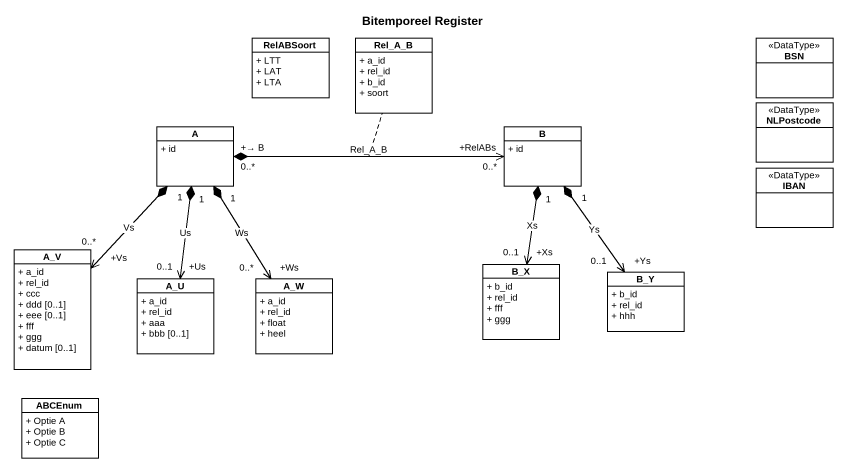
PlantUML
@startuml
title Bitemporeel Register
hide circle
hide empty members
skinparam classAttributeIconSize 0
class RelABSoort {
  + LTT
  + LAT
  + LTA
}
class Rel_A_B {
  + a_id
  + rel_id
  + b_id
  + soort
}
class BSN <<DataType>>
class A {
  + id
}
class B {
  + id
}
class NLPostcode <<DataType>>
class IBAN <<DataType>>
class A_V {
  + a_id
  + rel_id
  + ccc
  + ddd [0..1]
  + eee [0..1]
  + fff
  + ggg
  + datum [0..1]
}
class A_U {
  + a_id
  + rel_id
  + aaa
  + bbb [0..1]
}
class A_W {
  + a_id
  + rel_id
  + float
  + heel
}
class B_X {
  + b_id
  + rel_id
  + fff
  + ggg
}
class B_Y {
  + b_id
  + rel_id
  + hhh
}
class ABCEnum {
  + Optie A
  + Optie B
  + Optie C
}
B "+RelABs\n0..*" <-left-* "+→ B\n0..*" A : Rel_A_B
(B, A) .. Rel_A_B
A_V "+Vs\n0..*" <-up-* "1" A : Vs
A_U "+Us\n0..1" <-up-* "1" A : Us
A_W "+Ws\n0..*" <-up-* "1" A : Ws
B_X "+Xs\n0..1" <-up-* "1" B : Xs
B_Y "+Ys\n0..1" <-up-* "1" B : Ys
@enduml
